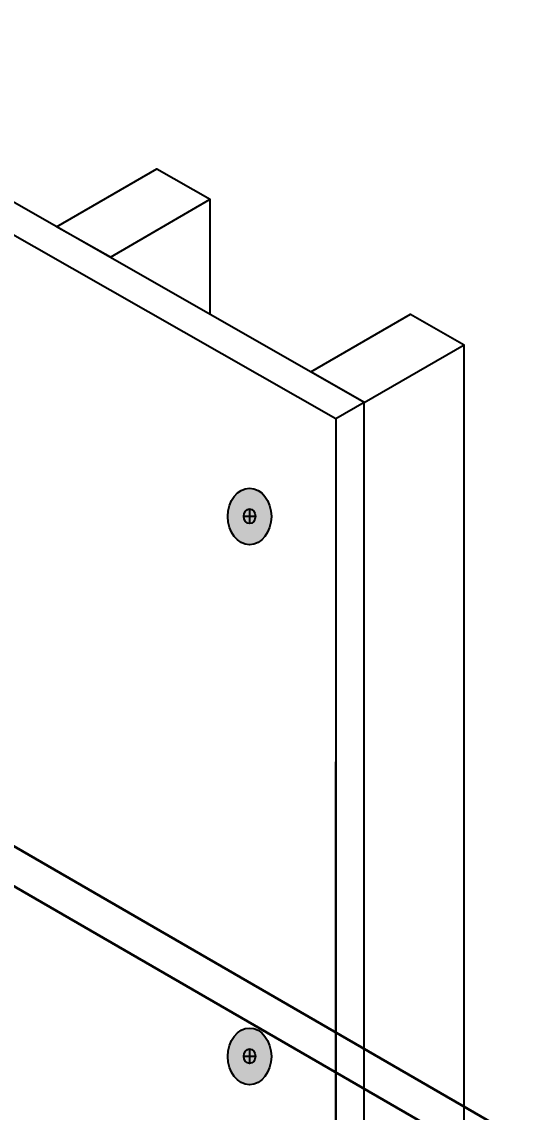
# Model space of a CAD drawing. Header units: inches. Extents: x -20.7 to 76.3, y -55.2 to 19.1.
# Drawn here: x 47.695 to 48.843, y -42.747 to -40.193 of the extents above; entities that cross this region are included whole.
import ezdxf

# ---------------------------------------------------------------- set-up
doc = ezdxf.new("R2010")
doc.units = ezdxf.units.IN
doc.header["$MEASUREMENT"] = 0
for name, color, linetype, lineweight in [('.ATI-TEXT', 7, 'Continuous', 0), ('G-ANNO-TTLB', 7, 'Continuous', 0), ('TYVEK', 7, 'Continuous', 0)]:
    doc.layers.add(name, color=color, linetype=linetype, lineweight=lineweight)

# ---------------------------------------------------------------- blocks, each defined once
blk = doc.blocks.new('Block_430')
at = {"layer": '.ATI-TEXT', "color": 1, "lineweight": 35, "true_color": 0xff0000}
for p, q in [((47.305, -41.9093), (49.0428, -42.9147)), ((47.1933, -41.9382), (49.0428, -43.0082)), ((48.8865, -42.8243), (48.8865, -41.9794)), ((48.8865, -42.9177), (48.8865, -42.9959))]:
    blk.add_line(p, q, dxfattribs=at)
at = {"layer": '.ATI-TEXT', "insert": (49.031, -42.0623), "char_height": 0.2, "attachment_point": 7, "rotation": 0.9999}
blk.add_mtext('\\C1;\\c255;\\FArial Narrow|b0|i0|c1;\\H0.156298;\\W1.000002;1" - 2"', dxfattribs=at)

msp = doc.modelspace()

# ---------------------------------------------------------------- hatches: boundary and pattern name
at = {"layer": 'G-ANNO-TTLB', "true_color": 0xff00ff, "transparency": 33554687}
h = msp.add_hatch(color=6, dxfattribs=at)
edge = h.paths.add_edge_path()
edge.add_spline(control_points=[(71.8573, -54.9456), (71.8573, -54.9456), (31.1572, -54.9456), (31.1572, -54.9456), (31.1572, -54.9456), (31.1572, -20.8103), (31.1572, -20.8103), (31.1572, -20.8103), (71.8573, -20.8103), (71.8573, -20.8103), (71.8573, -20.8103), (71.8573, -54.9456), (71.8573, -54.9456)], knot_values=[0, 0, 0, 0, 1, 1, 1, 2, 2, 2, 3, 3, 3, 4, 4, 4, 4], degree=3, periodic=0)
edge = h.paths.add_edge_path()
edge.add_spline(control_points=[(31.2823, -20.9353), (31.2823, -20.9353), (31.2823, -54.8205), (31.2823, -54.8205), (31.2823, -54.8205), (71.7322, -54.8205), (71.7322, -54.8205), (71.7322, -54.8205), (71.7322, -20.9353), (71.7322, -20.9353), (71.7322, -20.9353), (31.2823, -20.9353), (31.2823, -20.9353)], knot_values=[0, 0, 0, 0, 1, 1, 1, 2, 2, 2, 3, 3, 3, 4, 4, 4, 4], degree=3, periodic=0)
edge.add_line((31.2823, -20.9353), (31.2823, -20.9353))
at = {"layer": 'TYVEK', "true_color": 0x003b71, "transparency": 33554687}
h = msp.add_hatch(color=156, dxfattribs=at)
h.dxf.hatch_style = 2
edge = h.paths.add_edge_path()
edge.add_ellipse((48.2284, -41.352), major_axis=(0, 0.0664), ratio=0.766948, start_angle=0, end_angle=360)
h = msp.add_hatch(color=156, dxfattribs=at)
h.dxf.hatch_style = 2
edge = h.paths.add_edge_path()
edge.add_ellipse((48.2284, -42.6166), major_axis=(0, 0.0664), ratio=0.766948, start_angle=0, end_angle=360)

# ---------------------------------------------------------------- linework, layer by layer
at = {"layer": 'G-ANNO-TTLB'}
for points in [[(71.8573, -54.9456), (71.8573, -54.9456), (31.1572, -54.9456), (31.1572, -54.9456), (31.1572, -54.9456), (31.1572, -20.8103), (31.1572, -20.8103), (31.1572, -20.8103), (71.8573, -20.8103), (71.8573, -20.8103), (71.8573, -20.8103), (71.8573, -54.9456), (71.8573, -54.9456)], [(31.2823, -20.9353), (31.2823, -20.9353), (31.2823, -54.8205), (31.2823, -54.8205), (31.2823, -54.8205), (71.7322, -54.8205), (71.7322, -54.8205), (71.7322, -54.8205), (71.7322, -20.9353), (71.7322, -20.9353), (71.7322, -20.9353), (31.2823, -20.9353), (31.2823, -20.9353)]]:
    msp.add_open_spline(points, degree=3, knots=[0, 0, 0, 0, 1, 1, 1, 2, 2, 2, 3, 3, 3, 4, 4, 4, 4], dxfattribs=at)
at = {"layer": 'TYVEK', "color": 2, "lineweight": 25, "true_color": 0xffff00}
for p, q in [((48.4968, -41.085), (44.7625, -38.9526)), ((48.4968, -41.085), (48.43, -41.1237)), ((48.4968, -46.9807), (48.4968, -41.085))]:
    msp.add_line(p, q, dxfattribs=at)
at = {"layer": 'TYVEK', "color": 18, "lineweight": 25, "true_color": 0x000000}
for q in [(44.6957, -38.9913), (48.43, -47.0194)]:
    msp.add_line((48.43, -41.1237), q, dxfattribs=at)
at = {"layer": 'TYVEK', "color": 33, "lineweight": 25, "true_color": 0xcc9966}
for p, q in [((47.9028, -40.7443), (48.1362, -40.6092)), ((48.1362, -40.8791), (48.1362, -40.6092)), ((48.4968, -41.085), (48.7302, -40.95)), ((48.7302, -46.8457), (48.7302, -40.95))]:
    msp.add_line(p, q, dxfattribs=at)
at = {"layer": 'TYVEK', "color": 252, "lineweight": 25, "true_color": 0x848484}
for p, q in [((48.2284, -41.3344), (48.2284, -41.3687)), ((48.2148, -41.3516), (48.2419, -41.3516)), ((48.43, -47.0194), (48.43, -41.9263)), ((48.2148, -42.6161), (48.2419, -42.6161)), ((48.2284, -42.599), (48.2284, -42.6333))]:
    msp.add_line(p, q, dxfattribs=at)
at = {"layer": 'TYVEK', "color": 33, "lineweight": 25, "true_color": 0xcc9966}
for points in [[(47.9028, -40.7443), (47.7762, -40.6735), (48.0111, -40.5375), (48.1362, -40.6092)], [(48.4969, -41.085), (48.3718, -41.0133), (48.6052, -40.8783), (48.7302, -40.95)]]:
    msp.add_lwpolyline(points, dxfattribs=at)
at = {"layer": 'TYVEK', "color": 18, "lineweight": 25, "true_color": 0x000000}
for centre in [(48.2284, -41.352), (48.2284, -42.6166)]:
    msp.add_ellipse(centre, major_axis=(0, 0.0664), ratio=0.766948, dxfattribs=at)
at = {"layer": 'TYVEK', "color": 252, "lineweight": 25, "true_color": 0x848484}
for centre in [(48.2284, -41.3516), (48.2284, -42.6161)]:
    msp.add_ellipse(centre, major_axis=(0, 0.0171), ratio=0.788846, dxfattribs=at)

# ---------------------------------------------------------------- block references
at = {"layer": '.ATI-TEXT'}
msp.add_blockref('Block_430', (0, 0), dxfattribs=at)

doc.saveas('drawing.dxf')
